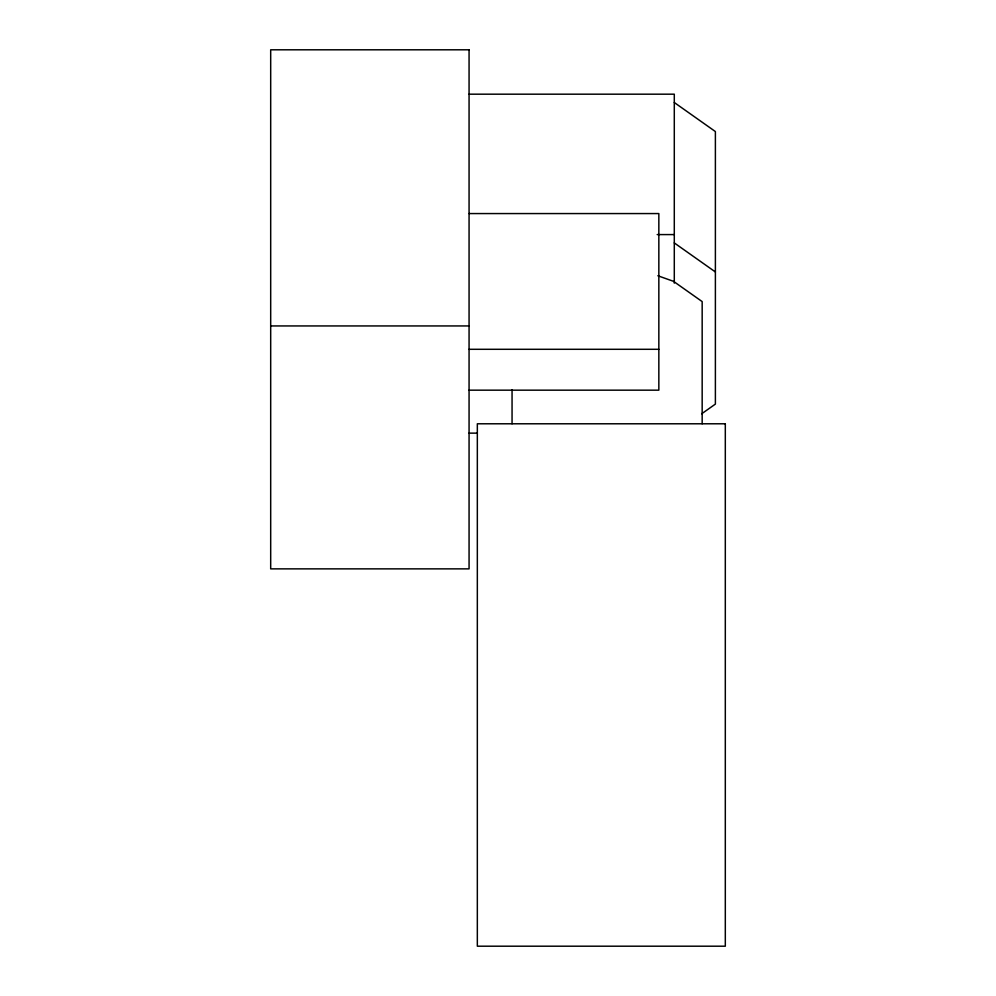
<?xml version="1.0" encoding="UTF-8"?>
<svg xmlns="http://www.w3.org/2000/svg" width="996" height="996" viewBox="0 0 996 996"><rect width="100%" height="100%" fill="white"/><g stroke="black" fill="none" stroke-linecap="round" stroke-linejoin="round"><path stroke-width="1.49" d="M701.694 413.776L715.389 404.09L715.389 131.559L674.292 102.513M469.066 94.184L674.292 94.184L674.292 283.125M469.066 213.567L658.842 213.567L658.842 390.171L469.066 390.171M657.186 234.583L674.292 234.583M270.688 325.941L469.066 325.941M469.066 349.297L658.842 349.297M469.066 433.136L476.847 433.136M657.846 275.755L673.458 281.308L702.168 301.589L702.168 423.786M674.292 242.924L715.389 271.958M512.056 389.722L512.056 423.786M469.066 49.8L270.688 49.8L270.688 568.865L469.066 568.865L469.066 49.8M725.312 423.786L477.333 423.786L477.333 946.2L725.312 946.2L725.312 423.786"/></g></svg>
